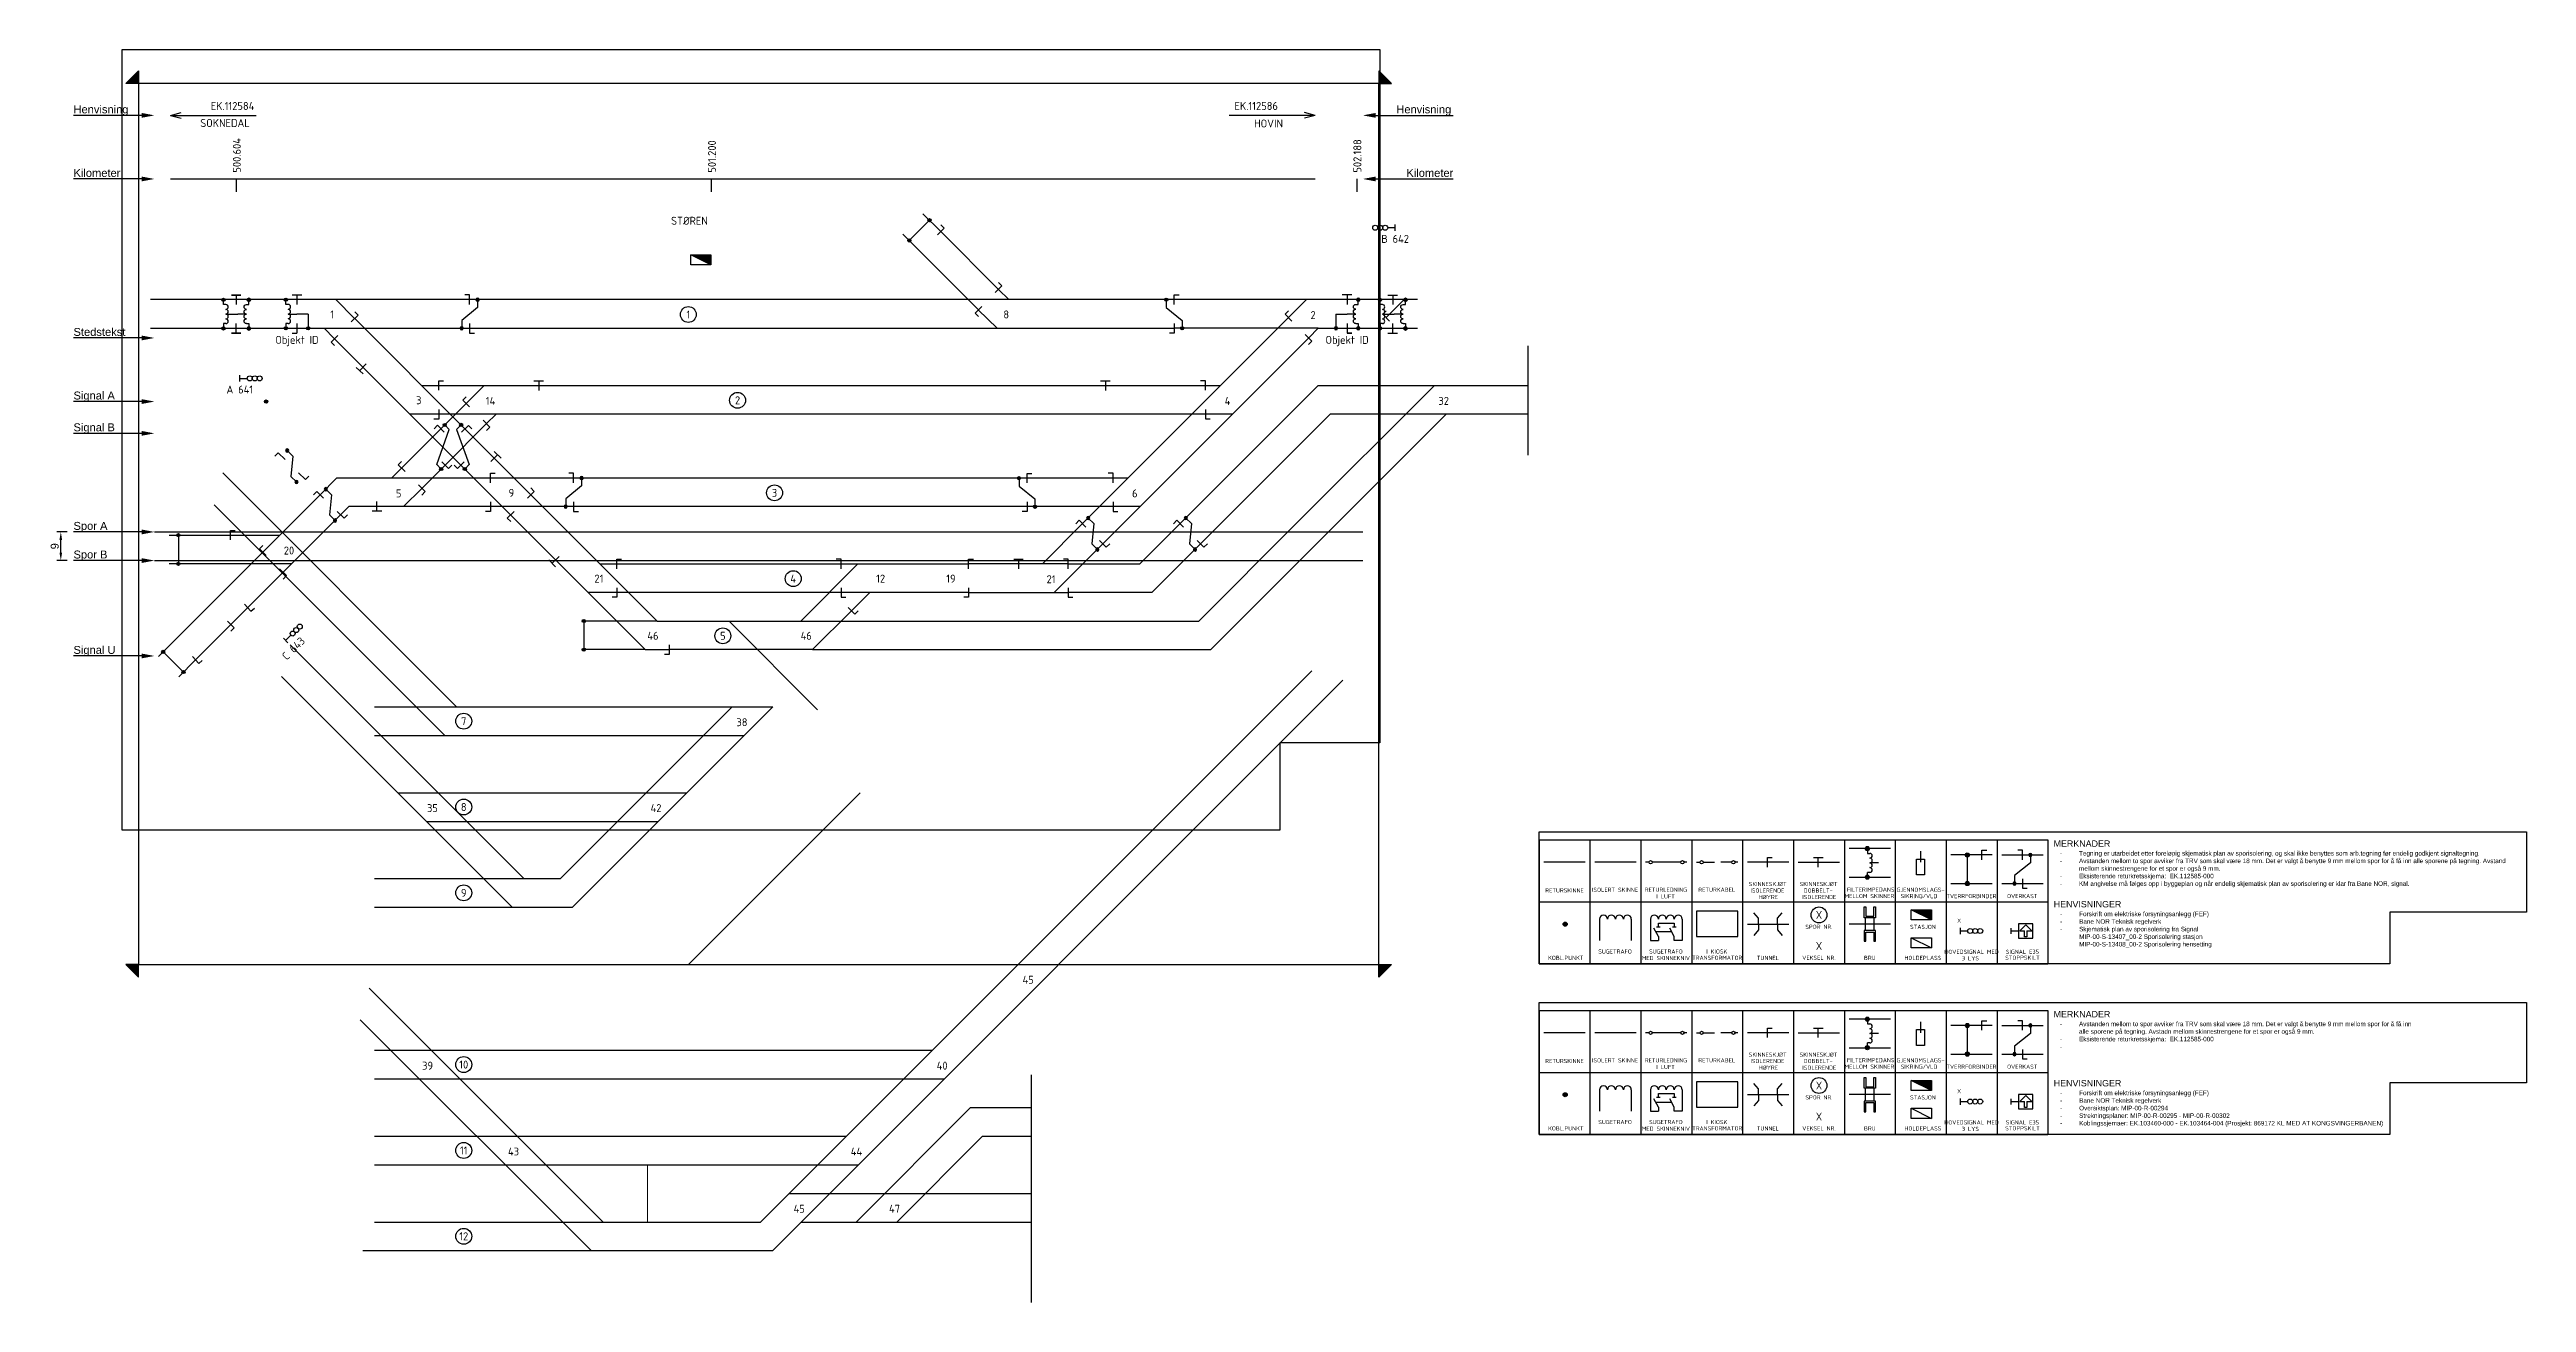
# Model space of a CAD drawing. Header units: metres. Extents: x -951 to 2504, y -1674 to 782.
# Drawn here: x 264 to 1042, y 179 to 573 of the extents above; entities that cross this region are included whole.
import ezdxf
from ezdxf.enums import TextEntityAlignment as Align

# ---------------------------------------------------------------- set-up
doc = ezdxf.new("R2010")
doc.units = ezdxf.units.M
doc.header["$PDMODE"] = 32
doc.layers.get('0').update_dxf_attribs({"color": 211})
for name, color, linetype, lineweight in [('838--M', 7, 'Continuous', 25), ('JBTEH_ATT_OBJEKTID', 2, 'Continuous', 25), ('NO_Tekst', 7, 'Continuous', 18)]:
    doc.layers.add(name, color=color, linetype=linetype, lineweight=lineweight)
for name, color, linetype in [('JBTEH_Komponenter', 4, 'Continuous'), ('JBTEH_Skinne_isolert_signal', 240, 'Continuous'), ('JBTEH_Skinne_jordet_retur', 4, 'Continuous'), ('JBTKL-KOMPONENTER', 4, 'Continuous'), ('JBTKL-LINJER 018', 4, 'Continuous'), ('JBTKL-TEKST25', 2, 'Continuous'), ('RAMME', 5, 'Continuous'), ('Tegne mal-A3', 1, 'Continuous')]:
    doc.layers.add(name, color=color, linetype=linetype)
for name, color, linetype, plot in [('NO_P-MV', 6, 'Continuous', False), ('Tegne-SNAP', 24, 'Continuous', False), ('Tegne-Spor', 185, 'Continuous', False)]:
    doc.layers.add(name, color=color, linetype=linetype, plot=plot)
doc.styles.add('ISO13', font='isocp.shx', dxfattribs={"width": 0.9, "height": 1.3})
doc.styles.add('ISO25', font='iso3098.shx', dxfattribs={"height": 2.5})
doc.styles.add('NO_Dimension', font='arial.ttf')
doc.styles.add('NO_Normal', font='arial.ttf')
doc.styles.add('Template', font='arial.ttf')
doc.dimstyles.new('NO_Normal_mm', dxfattribs={"dimscale": 0, "dimtxt": 3.5, "dimasz": 2.1213, "dimexe": 1.5, "dimexo": 1.5, "dimgap": 1.5, "dimtad": 1, "dimdec": 0, "dimlunit": 6, "dimtxsty": 'NO_Dimension', "dimblk": 'OBLIQUE', "dimcen": 2.5, "dimadec": 0, "dimazin": 2, "dimtfac": 1, "dimtdec": 0, "dimtmove": 1, "dimatfit": 2, "dimldrblk": 'OPEN30', "dimfxl": 1, "dimlwd": 18, "dimlwe": 18, "dimarcsym": 0})
doc.dimstyles.new('Template', dxfattribs={"dimtxt": 2.5, "dimasz": 2.5, "dimexe": 1.25, "dimexo": 2, "dimtad": 1, "dimdec": 4, "dimdsep": 46, "dimlunit": 6, "dimtxsty": 'Template', "dimcen": 2.5, "dimclrt": 7, "dimadec": 0, "dimazin": 0, "dimtfac": 1, "dimtdec": 4, "dimtmove": 0, "dimatfit": 3, "dimfxl": 1, "dimtolj": 1, "dimtzin": 0, "dimarcsym": 1})

# ---------------------------------------------------------------- blocks, each defined once
blk = doc.blocks.new('*D164')
at = {"layer": 'Defpoints', "color": 0, "transparency": 16777216}
for p in [(-24.45, 136), (-20.45, 136), (-20.45, 127)]:
    blk.add_point(p, dxfattribs=at)
at = {"layer": 'Tegne-SNAP', "color": 0, "lineweight": -2, "transparency": 16777216}
for p, q in [((-22.45, 136), (-25.7, 136)), ((-24.45, 129.5), (-24.45, 133.5)), ((-22.45, 127), (-25.7, 127))]:
    blk.add_line(p, q, dxfattribs=at)
at = {"layer": 'Tegne-SNAP', "color": 0, "transparency": 16777216}
for points in [[(-24.87, 133.5), (-24.04, 133.5), (-24.45, 136)], [(-24.87, 129.5), (-24.04, 129.5), (-24.45, 127)]]:
    blk.add_solid(points, dxfattribs=at)
at = {"layer": 'Tegne-SNAP', "color": 7, "transparency": 16777216, "insert": (-26.36, 131.5), "char_height": 2.5, "attachment_point": 5, "rotation": 90, "style": 'Template'}
blk.add_mtext('\\A1;9', dxfattribs=at)
blk = doc.blocks.new('EH_Koblingspunkt')
h = blk.add_hatch(color=256)
h.dxf.hatch_style = 1
edge = h.paths.add_edge_path()
edge.add_arc((0, 0), 0.5, 0, 360)
blk.add_circle((0, 0), 0.5)
blk = doc.blocks.new('EH_Skinneskjot_enkel')
for p, q in [((0, -1.5), (0, 1.5)), ((0, 1.5), (1.5, 1.5))]:
    blk.add_line(p, q)
blk = doc.blocks.new('EH_Overkast')
for p, q in [((-2.5, 9), (-2.5, 6.5)), ((0, 7.5), (0, 10.5)), ((0, 10.5), (1.5, 10.5)), ((-2.5, 6.5), (2.5, 2.5)), ((0, 1.5), (0, -1.5)), ((2.5, 2.5), (2.5, 0)), ((0, -1.5), (-1.5, -1.5))]:
    blk.add_line(p, q)
for p in [(-2.5, 9), (2.5, 0)]:
    blk.add_blockref('EH_Koblingspunkt', p)
blk = doc.blocks.new('EH_Returskj_Symbolforklaring_L')
h = blk.add_hatch(color=256)
h.dxf.hatch_style = 1
edge = h.paths.add_edge_path()
edge.add_arc((103.25, 36.25), 0.65, 0, 360)
h = blk.add_hatch(color=256)
h.dxf.hatch_style = 1
edge = h.paths.add_edge_path()
edge.add_arc((134.66, 34.25), 0.65, 0, 360)
h = blk.add_hatch(color=256)
h.dxf.hatch_style = 1
edge = h.paths.add_edge_path()
edge.add_arc((103.25, 27.25), 0.65, 0, 360)
h = blk.add_hatch(color=256)
h.dxf.hatch_style = 1
edge = h.paths.add_edge_path()
edge.add_arc((134.66, 25.25), 0.65, 0, 360)
blk.add_hatch(color=256).paths.add_polyline_path([(123.42, 16.97), (117.05, 16.97), (123.42, 13.79)])
h = blk.add_hatch(color=256)
h.dxf.hatch_style = 1
edge = h.paths.add_edge_path()
edge.add_arc((8.19, 12.47), 0.65, 0, 360)
for p, q in [((0, 39), (160, 39)), ((0, 39), (0, 0)), ((16, 39), (16, 0)), ((32, 39), (32, 0)), ((48, 39), (48, 0)), ((64, 39), (64, 0)), ((80, 39), (80, 0)), ((96, 39), (96, 0)), ((112, 39), (112, 0)), ((128, 39), (128, 0)), ((144, 39), (144, 0)), ((160, 39), (160, 0)), ((49.5, 31.93), (50.62, 31.93)), ((51.62, 31.93), (55.12, 31.93)), ((60.62, 31.93), (57.12, 31.93)), ((62.5, 31.93), (61.62, 31.93)), ((103.25, 36.25), (103.25, 34.75)), ((103.25, 34.75), (104, 34.75)), ((106.75, 31.75), (104, 31.75)), ((118.67, 27.94), (118.67, 32.94)), ((118.67, 32.94), (121.17, 32.94)), ((119.92, 35.42), (119.92, 31.94)), ((121.17, 32.94), (121.17, 27.94)), ((134.66, 34.25), (134.66, 25.25)), ((152, 34.25), (158.5, 34.25)), ((103.25, 27.25), (103.25, 28.75)), ((104, 28.75), (103.25, 28.75)), ((121.17, 27.94), (118.67, 27.94)), ((145.5, 25.25), (152, 25.25)), ((0, 19.5), (160, 19.5)), ((123.42, 13.79), (117.05, 16.97)), ((19, 14.07), (19, 7.32)), ((29, 14.07), (29, 7.32)), ((35, 14.07), (35, 7.32)), ((37.5, 8.57), (36.09, 11.22)), ((41.7, 10.06), (36.7, 10.06)), ((38.1, 11.57), (36.9, 11.57)), ((37.5, 11.57), (37.5, 12.82)), ((37.5, 12.82), (42.5, 12.82)), ((37.5, 8.57), (37.5, 7.32)), ((42.5, 8.57), (41.09, 11.22)), ((43.1, 11.57), (41.9, 11.57)), ((42.5, 12.82), (42.5, 11.57)), ((42.5, 7.32), (42.5, 8.57)), ((45, 14.07), (45, 7.32)), ((65.5, 12.5), (78.5, 12.5)), ((110.5, 12.5), (97.5, 12.5)), ((117.05, 8.22), (123.42, 5.04)), ((132.46, 11.34), (132.46, 9.34)), ((132.46, 10.34), (134.81, 10.34)), ((148.46, 9.44), (148.46, 11.24)), ((148.46, 10.34), (150.81, 10.34)), ((151.18, 10.34), (153.06, 12.22)), ((151.18, 10.34), (152.68, 10.34)), ((153.06, 12.22), (154.93, 10.34)), ((153.43, 10.34), (154.93, 10.34)), ((0, 0), (160, 0)), ((35, 7.32), (37.5, 7.32)), ((45, 7.32), (42.5, 7.32))]:
    blk.add_line(p, q)
at = {"linetype": 'Continuous'}
for p, q in [((14.5, 31.93), (1.5, 31.93)), ((34.57, 31.93), (33.5, 31.93)), ((44.57, 31.93), (35.57, 31.93)), ((46.5, 31.93), (45.57, 31.93)), ((86.31, 33.43), (89.31, 33.43)), ((87.81, 30.43), (87.81, 33.43))]:
    blk.add_line(p, q, dxfattribs=at)
at = {"color": 5}
for p, q in [((69.01, 14.32), (67.55, 16.04)), ((75.01, 14.32), (76.48, 16.04)), ((69.01, 10.68), (67.55, 8.96)), ((69.01, 12.5), (69.01, 14.32)), ((69.01, 12.5), (69.01, 10.68)), ((75.01, 12.5), (75.01, 14.32)), ((75.01, 12.5), (75.01, 10.68)), ((75.01, 10.68), (76.48, 8.96))]:
    blk.add_line(p, q, dxfattribs=at)
at = {"linetype": 'ByBlock'}
for p, q in [((102.65, 10.5), (102.65, 14.5)), ((105.35, 10.5), (105.35, 14.5))]:
    blk.add_line(p, q, dxfattribs=at)
for points in [[(71.81, 31.93), (65.5, 31.93)], [(139.25, 34.25), (129.5, 34.25)], [(129.5, 25.25), (142.5, 25.25)], [(153.43, 10.34), (153.43, 8.47), (152.68, 8.47), (152.68, 10.34)]]:
    blk.add_lwpolyline(points)
for points in [[(49.5, 8.57), (62.5, 8.57), (62.5, 16.57), (49.5, 16.57)], [(117.05, 16.97), (123.42, 16.97), (123.42, 13.79), (117.05, 13.79)], [(123.42, 5.04), (117.05, 5.04), (117.05, 8.22), (123.42, 8.22)], [(150.81, 8.09), (155.31, 8.09), (155.31, 12.59), (150.81, 12.59)]]:
    blk.add_lwpolyline(points, close=True)
for points in [[(102.25, 14.5), (102.25, 17.9), (102.75, 17.9), (102.75, 15), (105.25, 15), (105.25, 17.9), (105.75, 17.9), (105.75, 14.5), (102.25, 14.5)], [(102.25, 10.5), (102.25, 7.1), (102.75, 7.1), (102.75, 10), (105.25, 10), (105.25, 7.1), (105.75, 7.1), (105.75, 10.5), (102.25, 10.5)]]:
    blk.add_lwpolyline(points, dxfattribs=at)
at = {"linetype": 'Continuous'}
for centre in [(35.07, 31.95), (45.07, 31.95), (51.12, 31.95), (61.12, 31.95)]:
    blk.add_circle(centre, 0.5, dxfattribs=at)
for centre, radius in [((103.25, 36.25), 0.65), ((134.66, 34.25), 0.65), ((103.25, 27.25), 0.65), ((134.66, 25.25), 0.65), ((8.19, 12.47), 0.65), ((135.59, 10.34), 0.781), ((137.15, 10.34), 0.781), ((138.71, 10.34), 0.781)]:
    blk.add_circle(centre, radius)
at = {"ltscale": 5}
blk.add_circle((88.02, 15.38), 2.5, dxfattribs=at)
for centre, radius, start, end in [((104, 34), 0.75, 270, 90), ((104, 32.5), 0.75, 270, 90), ((104, 31), 0.75, 270, 90), ((104, 29.5), 0.75, 270, 90), ((20.25, 14.07), 1.25, 0, 180), ((22.75, 14.07), 1.25, 0, 180), ((25.25, 14.07), 1.25, 0, 180), ((27.75, 14.07), 1.25, 0, 180), ((36.25, 14.07), 1.25, 0, 180), ((38.75, 14.07), 1.25, 0, 180), ((41.25, 14.07), 1.25, 0, 180), ((43.75, 14.07), 1.25, 0, 180)]:
    blk.add_arc(centre, radius, start, end)
blk.add_solid([(120.92, 31.94), (118.92, 31.94), (119.92, 29.94), (120.92, 31.94)])
at = {"layer": 'JBTEH_Skinne_isolert_signal'}
for p, q in [((30.5, 31.93), (17.5, 31.93)), ((81.5, 31.93), (94.5, 31.93)), ((142.5, 34.25), (139.25, 34.25)), ((145.5, 34.25), (152, 34.25)), ((152, 25.25), (158.5, 25.25))]:
    blk.add_line(p, q, dxfattribs=at)
for points in [[(78.5, 31.93), (71.81, 31.93)], [(110.5, 36.25), (97.5, 36.25)], [(97.5, 27.25), (110.5, 27.25)]]:
    blk.add_lwpolyline(points, dxfattribs=at)
for p in [(71.81, 31.93), (139.25, 34.25)]:
    blk.add_blockref('EH_Skinneskjot_enkel', p)
at = {"xscale": -1}
blk.add_blockref('EH_Overkast', (152, 25.25), dxfattribs=at)
at = {"style": 'ISO13'}
for s, p in [('RETURSKINNE', (7.99, 23.09)), ('ISOLERT SKINNE', (23.88, 23.29)), ('RETURLEDNING', (39.88, 23.31)), ('RETURKABEL', (55.88, 23.31)), ('SKINNESKJØT', (71.88, 25.09)), ('ISOLERENDE', (71.78, 23.06)), ('SKINNESKJØT', (87.88, 25.09)), ('DOBBELT-', (87.78, 23.06)), ('FILTERIMPEDANS', (104.29, 23.35)), ('GJENNOMSLAGS-', (119.95, 23.3)), ('I LUFT', (39.77, 21.22)), ('HØYRE', (72.11, 21)), ('ISOLERENDE', (88.11, 21)), ('MELLOM SKINNER', (103.88, 21.31)), ('SIKRING/VLD ', (119.95, 21.3)), ('TVERRFORBINDER', (135.95, 21.3)), ('OVERKAST', (151.95, 21.3)), ('SPOR NR.', (88.01, 11.65)), ('STASJON', (120.7, 11.63)), ('KOBL.PUNKT', (8.4, 1.89)), ('SUGETRAFO', (23.88, 3.88)), ('MED SKINNEKNIV', (39.88, 1.81)), ('SUGETRAFO', (39.88, 3.88)), ('TRANSFORMATOR', (56.01, 1.9)), ('I KIOSK', (55.88, 3.88)), ('TUNNEL', (71.95, 1.87)), ('VEKSEL NR.', (88.01, 1.9)), ('BRU', (104, 1.89)), ('HOLDEPLASS', (120.7, 1.88)), ('HOVEDSIGNAL MED', (135.98, 3.78)), ('3 LYS', (135.64, 1.75)), ('STOPPSKILT', (152, 1.93)), ('SIGNAL E35', (151.98, 3.78))]:
    blk.add_text(s, height=1.3, dxfattribs=at).set_placement(p, align=Align.MIDDLE)
at = {"style": 'ISO25', "width": 0.9}
for p in [(88.02, 15.38), (88.02, 5.63)]:
    blk.add_text('X', height=2.5, dxfattribs=at).set_placement(p, align=Align.MIDDLE_CENTER)
at = {"style": 'ISO13', "width": 0.9}
blk.add_text('X', height=1.3, dxfattribs=at).set_placement((131.51, 12.94))
blk = doc.blocks.new('EH_Skinneskjot_dobbel')
for p, q in [((-1.5, 1.5), (1.5, 1.5)), ((0, 1.5), (0, -1.5))]:
    blk.add_line(p, q)
blk = doc.blocks.new('*U160')
for p, q in [((0, -1), (0, 1)), ((0, 0), (2.34, 0))]:
    blk.add_line(p, q)
for centre in [(3.12, 0), (4.69, 0), (6.25, 0)]:
    blk.add_circle(centre, 0.781)
at = {"layer": 'JBTKL-TEKST25', "style": 'ISO25'}
blk.add_attdef('X', text='', height=2.5, dxfattribs=at).set_placement((0, -4.75), align=Align.CENTER)
blk = doc.blocks.new('35 Spornummer')
blk.add_circle((0, 2.5), 2.5)
at = {"layer": 'JBTKL-TEKST25', "style": 'ISO25'}
blk.add_attdef('X', text='', height=2.5, dxfattribs=at).set_placement((0, 2.5), align=Align.MIDDLE)
blk = doc.blocks.new('Tverrforbinder')
at = {"layer": 'JBTEH_Skinne_jordet_retur'}
blk.add_line((0, 9), (0, 0), dxfattribs=at)
at = {"layer": 'JBTEH_Komponenter'}
for p in [(0, 9), (0, 0)]:
    blk.add_blockref('EH_Koblingspunkt', p, dxfattribs=at)
blk = doc.blocks.new('*U159')
for p, q in [((0, 0), (-2.34, 0)), ((0, -1), (0, 1))]:
    blk.add_line(p, q)
for centre in [(-6.25, 0), (-4.69, 0), (-3.12, 0)]:
    blk.add_circle(centre, 0.781)
at = {"layer": 'JBTKL-TEKST25', "style": 'ISO25'}
blk.add_attdef('X', text='', height=2.5, dxfattribs=at).set_placement((0, -4.75), align=Align.CENTER)
blk = doc.blocks.new('19 Stasjon')
at = {"linetype": 'ByBlock'}
blk.add_hatch(color=0, dxfattribs=at).paths.add_polyline_path([(6.37, 3.18), (0, 3.18), (6.37, 0)])
at = {"color": 0, "linetype": 'ByBlock'}
blk.add_line((6.37, 0), (0, 3.18), dxfattribs=at)
blk.add_lwpolyline([(0, 3.18), (6.37, 3.18), (6.37, 0), (0, 0)], close=True, dxfattribs=at)
blk = doc.blocks.new('EH_IMP_01')
for p, q in [((0, 7.5), (0, 9)), ((0.75, 7.5), (0, 7.5)), ((0.75, 1.5), (0, 1.5)), ((0, 1.5), (0, 0)), ((0.75, 4.5), (3.5, 4.5))]:
    blk.add_line(p, q)
at = {"linetype": 'ByBlock'}
blk.add_lwpolyline([(0, 0.75), (0, 0)], dxfattribs=at)
for centre in [(0.75, 6.75), (0.75, 5.25), (0.75, 3.75), (0.75, 2.25)]:
    blk.add_arc(centre, 0.75, 270, 90)
for p in [(0, 9), (0, 0)]:
    blk.add_blockref('EH_Koblingspunkt', p)
at = {"layer": 'JBTEH_ATT_OBJEKTID', "style": 'ISO25', "flags": 4}
blk.add_attdef('OBJEKTID', text='', height=2.5, dxfattribs=at).set_placement((0, -3.25), align=Align.MIDDLE)
blk = doc.blocks.new('EH_IMPx2_01')
for p, q in [((-1.5, 10.5), (1.5, 10.5)), ((0, 10.5), (0, 7.5)), ((-0.5, 4.5), (0.5, 4.5)), ((0, -1.5), (0, 1.5)), ((-1.5, -1.5), (1.5, -1.5))]:
    blk.add_line(p, q)
for name, p in [('EH_IMP_01', (-4, 0)), ('EH_Koblingspunkt', (-4, 9)), ('EH_Koblingspunkt', (4, 9)), ('EH_Koblingspunkt', (-4, 0)), ('EH_Koblingspunkt', (4, 0))]:
    blk.add_blockref(name, p)
at = {"xscale": -1}
blk.add_blockref('EH_IMP_01', (4, 0), dxfattribs=at)
at = {"layer": 'JBTEH_ATT_OBJEKTID', "style": 'ISO25'}
blk.add_attdef('OBJEKTID-1', text='', height=2.5, dxfattribs=at).set_placement((-4, -5.25), align=Align.RIGHT)
blk.add_attdef('OBJEKTID-2', (4, -5.25), '', height=2.5, dxfattribs=at)
blk = doc.blocks.new('*U124')
for p, q in [((-1.5, 10.5), (0, 10.5)), ((0, 10.5), (1.5, 10.5)), ((0, 10.5), (0, 7.5)), ((3.5, 4.5), (0, 4.5)), ((0, 1.5), (0, -1.5)), ((3.5, 4.5), (3.5, 0)), ((-1.5, -1.5), (0, -1.5))]:
    blk.add_line(p, q)
for name, p in [('EH_IMP_01', (-3.5, 0)), ('EH_Koblingspunkt', (-3.5, 9)), ('EH_Koblingspunkt', (-3.5, 0)), ('EH_Koblingspunkt', (3.5, 0))]:
    blk.add_blockref(name, p)
at = {"layer": 'JBTEH_ATT_OBJEKTID', "style": 'ISO25', "flags": 4}
blk.add_attdef('OBJEKTID', text='', height=2.5, dxfattribs=at).set_placement((0, -4), align=Align.MIDDLE)
blk = doc.blocks.new('*U125')
for p, q in [((0, 10.5), (-1.5, 10.5)), ((1.5, 10.5), (0, 10.5)), ((0, 10.5), (0, 7.5)), ((-3.5, 4.5), (-3.5, 0)), ((-3.5, 4.5), (0, 4.5)), ((0, 1.5), (0, -1.5)), ((1.5, -1.5), (0, -1.5))]:
    blk.add_line(p, q)
at = {"xscale": -1, "rotation": 8.633094239485217e-12}
for name, p in [('EH_IMP_01', (3.5, 0)), ('EH_Koblingspunkt', (3.5, 9)), ('EH_Koblingspunkt', (-3.5, 0)), ('EH_Koblingspunkt', (3.5, 0))]:
    blk.add_blockref(name, p, dxfattribs=at)
at = {"layer": 'JBTEH_ATT_OBJEKTID', "style": 'ISO25', "flags": 4}
blk.add_attdef('OBJEKTID', text='', height=2.5, dxfattribs=at).set_placement((0, -4), align=Align.MIDDLE)
blk = doc.blocks.new('_Oblique')
at = {"color": 0, "linetype": 'ByBlock', "lineweight": -2}
blk.add_line((-0.5, -0.5), (0.5, 0.5), dxfattribs=at)
blk = doc.blocks.new('*D167')
at = {"layer": '838--M', "color": 0, "lineweight": 18, "transparency": 16777216}
for p, q in [((441.84, 221.82), (451.59, 221.82)), ((451.59, 221.82), (451.59, 203.82)), ((441.84, 203.82), (451.59, 203.82))]:
    blk.add_line(p, q, dxfattribs=at)
at = {"layer": 'Defpoints', "color": 0, "transparency": 16777216}
for p in [(441.84, 221.82), (441.84, 203.82), (451.59, 203.82)]:
    blk.add_point(p, dxfattribs=at)
at = {"layer": '838--M', "color": 0, "lineweight": 18, "transparency": 16777216, "xscale": 0.0021213, "yscale": 0.0021213, "zscale": 0.0021213}
for p, rotation in [((451.59, 221.82), 90), ((451.59, 203.82), 270)]:
    blk.add_blockref('_Oblique', p, dxfattribs=dict(at, rotation=rotation))
at = {"layer": '838--M', "color": 0, "transparency": 16777216, "insert": (451.59, 212.82), "char_height": 0.0035, "attachment_point": 5, "rotation": 90, "style": 'NO_Dimension'}
blk.add_mtext('18', dxfattribs=at)
blk = doc.blocks.new('_Open30')
at = {"color": 0, "linetype": 'ByBlock', "lineweight": -2}
for p, q in [((-1, 0.27), (0, 0)), ((0, 0), (-1, -0.27)), ((0, 0), (-1, 0))]:
    blk.add_line(p, q, dxfattribs=at)
blk = doc.blocks.new('*U157')
at = {"layer": 'Tegne-SNAP'}
h = blk.add_hatch(color=256, dxfattribs=at)
h.dxf.hatch_style = 1
h.paths.add_polyline_path([(0, 281), (0, 277), (-4, 277)])
h = blk.add_hatch(color=256, dxfattribs=at)
h.dxf.hatch_style = 1
h.paths.add_polyline_path([(390, 281), (390, 277), (394, 277)])
h = blk.add_hatch(color=256, dxfattribs=at)
h.dxf.hatch_style = 1
h.paths.add_polyline_path([(0, -4), (0, 0), (-4, 0)])
h = blk.add_hatch(color=256, dxfattribs=at)
h.dxf.hatch_style = 1
h.paths.add_polyline_path([(390, -4), (390, 0), (394, 0)])
at = {"layer": 'RAMME'}
blk.add_lwpolyline([(0, 0), (390, 0), (390, 277), (0, 277)], close=True, dxfattribs=at)
at = {"layer": 'Tegne-SNAP'}
for p, q in [((1, 267), (-20.45437, 267)), ((389, 267), (413.45437, 267)), ((1, 247), (-20.45437, 247)), ((389, 247), (413.45437, 247)), ((1, 197), (-20.45437, 197)), ((1, 177), (-20.45437, 177)), ((1, 167), (-20.45437, 167)), ((1, 136), (-20.45437, 136)), ((1, 127), (-20.45437, 127)), ((1, 97), (-20.45437, 97))]:
    blk.add_line(p, q, dxfattribs=at)
for points in [[(0, 281), (0, 277), (-4, 277), (0, 281)], [(390, 281), (390, 277), (394, 277), (390, 281)], [(0, -4), (0, 0), (-4, 0), (0, -4)], [(390, -4), (390, 0), (394, 0), (390, -4)]]:
    blk.add_lwpolyline(points, dxfattribs=at)
for points in [[(1, 267, 1.5, 0, 0), (5, 267, 0, 0, 0)], [(389, 267, 1.5, 0, 0), (385, 267, 0, 0, 0)], [(1, 247, 1.5, 0, 0), (5, 247, 0, 0, 0)], [(389, 247, 1.5, 0, 0), (385, 247, 0, 0, 0)], [(1, 197, 1.5, 0, 0), (5, 197, 0, 0, 0)], [(1, 177, 1.5, 0, 0), (5, 177, 0, 0, 0)], [(1, 167, 1.5, 0, 0), (5, 167, 0, 0, 0)], [(1, 136, 1.5, 0, 0), (5, 136, 0, 0, 0)], [(1, 127, 1.5, 0, 0), (5, 127, 0, 0, 0)], [(1, 97, 1.5, 0, 0), (5, 97, 0, 0, 0)]]:
    blk.add_lwpolyline(points, format="xyseb", dxfattribs=at)
at = {"layer": 'Tegne-Spor'}
for p, q in [((5, 136), (385, 136)), ((5, 127), (385, 127))]:
    blk.add_line(p, q, dxfattribs=at)
at = {"layer": 'Tegne-SNAP', "style": 'Template'}
for s, p in [('Henvisning', (-20.45437, 267.65)), ('Kilometer', (-20.45437, 247.65)), ('Stedstekst', (-20.45437, 197.65)), ('Signal A', (-20.45437, 177.65)), ('Signal B', (-20.45437, 167.65)), ('Spor A', (-20.45437, 136.65)), ('Spor B', (-20.45437, 127.65)), ('Signal U', (-20.45437, 97.65))]:
    blk.add_text(s, height=2.5, dxfattribs=at).set_placement(p)
for s, p in [('Henvisning', (412.80437, 267.65)), ('Kilometer', (413.45437, 247.65))]:
    blk.add_text(s, height=2.5, dxfattribs=at).set_placement(p, align=Align.RIGHT)
at = {"layer": 'Tegne-SNAP'}
dim = blk.add_linear_dim(base=(-24.45437, 136), p1=(-20.45437, 127), p2=(-20.45437, 136), angle=90, dimstyle='Template', dxfattribs=at)
dim.commit()
dim.dimension.update_dxf_attribs({"geometry": '*D164', "text_midpoint": (-24.45437, 131.5), "dimtype": 128})

msp = doc.modelspace()

# ---------------------------------------------------------------- linework, layer by layer
at = {"flags": 128}
for points in [[(728.47, 479.32), (728.47, 445.02)], [(454.67, 392.77), (431.56, 392.77)], [(477.24, 392.77), (505.09, 364.93)], [(499.82, 392.77), (624.94, 392.77)], [(450.92, 383.82), (431.56, 383.82)], [(503.51, 383.82), (628.74, 383.82)], [(365.75, 365.82), (490.98, 365.82)], [(365.75, 356.82), (481.98, 356.82)], [(373.06, 338.82), (463.99, 338.82)], [(382.06, 329.82), (454.99, 329.82)], [(731.99, 326.51), (1042.49, 326.51), (1042.49, 301.26), (999.52, 301.26), (999.52, 285.01), (731.99, 285.01), (731.99, 326.51)], [(365.75, 311.82), (424.28, 311.82)], [(365.75, 302.82), (428, 302.82)], [(731.99, 272.87), (1042.49, 272.87), (1042.49, 247.61), (999.52, 247.61), (999.52, 231.37), (731.99, 231.37), (731.99, 272.87)], [(365.75, 257.82), (541.23, 257.82)], [(572.31, 250.08), (572.31, 178.52)], [(365.75, 248.82), (544.95, 248.82)], [(553.23, 239.82), (572.31, 239.82)], [(365.75, 230.82), (514.23, 230.82)], [(556.93, 230.82), (572.31, 230.82)], [(365.75, 221.82), (517.94, 221.82)], [(496.23, 212.82), (572.31, 212.82)], [(365.75, 203.82), (487.14, 203.82)], [(499.96, 203.82), (572.31, 203.82)], [(362.05, 194.82), (490.98, 194.82)]]:
    msp.add_lwpolyline(points, dxfattribs=at)
at = {"layer": 'JBTEH_Komponenter', "flags": 128}
for points in [[(386.72, 440.6), (385.31, 442.01), (389.25, 453.07), (387.84, 454.48)], [(393, 454.5), (391.59, 453.09), (395.55, 442.01), (395.55, 442.01), (394.14, 440.6)]]:
    msp.add_lwpolyline(points, dxfattribs=at)
at = {"layer": 'JBTEH_Skinne_isolert_signal', "lineweight": 25}
for points in [[(562, 497.12), (543.83, 515.28)], [(395.67, 493.88), (295.33, 493.88)], [(353.63, 493.88), (359.47, 487.97)], [(693.71, 493.88), (617.25, 493.88)], [(653.19, 488.22), (658.84, 493.88)], [(683.9, 488.22), (689.55, 493.88)], [(295.33, 484.86), (350.26, 484.86)], [(395.67, 484.86), (617.25, 484.86)], [(561.55, 484.86), (555.64, 490.7)], [(671.61, 484.86), (693.71, 484.86)], [(353.12, 481.62), (392.88, 441.86)], [(594.77, 417.1), (659.54, 481.87)], [(385.95, 466.89), (627.03, 466.89)], [(400.24, 466.89), (394.59, 461.23)], [(662.56, 466.89), (728.47, 466.89)], [(386.65, 453.3), (374.27, 440.85)], [(385.95, 457.87), (376.87, 457.87)], [(401, 454.88), (387.98, 441.86)], [(394.21, 453.3), (414.91, 432.53)], [(625.47, 417.1), (666.24, 457.87)], [(635.54, 457.87), (627.03, 457.87)], [(661.96, 417.1), (702.73, 457.87)], [(318.06, 439.38), (391.56, 365.82)], [(402.21, 437.8), (428.38, 437.8)], [(570.95, 437.8), (598, 437.8)], [(348.67, 432.53), (330.64, 414.49)], [(402.21, 428.78), (357.69, 428.78), (355.09, 426.18)], [(380.62, 434.5), (374.9, 428.78)], [(570.95, 428.78), (428.38, 428.78)], [(606.51, 428.78), (598, 428.78)], [(408.56, 426.18), (450.92, 383.82), (458.41, 383.82)], [(575.78, 410.81), (588.41, 423.45)], [(606.48, 410.81), (619.12, 423.45)], [(624.94, 392.77), (655.61, 423.45)], [(320.48, 419.83), (335.97, 419.83)], [(336.99, 408.14), (325.87, 396.96)], [(441.97, 410.81), (512.46, 410.81)], [(583.91, 410.81), (552.6, 410.81)], [(441.97, 401.79), (432.95, 401.79)], [(552.6, 401.79), (512.46, 401.79)], [(521.54, 401.79), (515.76, 396.01)], [(610.23, 401.79), (583.91, 401.79)], [(320.6, 391.69), (309.49, 380.58)], [(339.26, 385.38), (412.76, 311.82)], [(487.18, 203.77), (660.57, 377.16)], [(424.28, 311.82), (478.28, 365.82)], [(464.48, 284.83), (518.48, 338.83)], [(364.06, 277.4), (437.56, 203.83)], [(517.18, 203.77), (553.23, 239.82)]]:
    msp.add_lwpolyline(points, dxfattribs=at)
at = {"layer": 'JBTEH_Skinne_jordet_retur'}
for points in [[(555.58, 490.77), (531.89, 514.52)], [(543.83, 515.28), (538.24, 520.87)], [(617.25, 493.88), (395.67, 493.88)], [(565.23, 493.88), (562, 497.12)], [(341.37, 484.86), (395.67, 484.86)], [(349.88, 484.86), (353.12, 481.62)], [(359.53, 487.97), (394.21, 453.3)], [(588.41, 423.45), (653.19, 488.22)], [(662.53, 484.86), (617.25, 484.86)], [(659.54, 481.87), (662.53, 484.86), (671.61, 484.86)], [(380.62, 466.89), (385.95, 466.89)], [(394.59, 461.23), (386.65, 453.3)], [(619.12, 423.45), (662.56, 466.89)], [(627.03, 466.89), (631.85, 466.89)], [(655.61, 423.45), (699.05, 466.89)], [(627.03, 457.87), (385.95, 457.87)], [(403.99, 457.87), (401, 454.88)], [(728.47, 457.87), (666.24, 457.87)], [(348.67, 432.53), (353.94, 437.8), (402.21, 437.8)], [(374.27, 440.85), (371.22, 437.8)], [(387.98, 441.86), (380.62, 434.5)], [(392.88, 441.86), (408.56, 426.18)], [(428.38, 437.8), (570.95, 437.8)], [(598, 437.8), (602.77, 437.8)], [(315.29, 429.39), (387.88, 356.8)], [(428.38, 428.78), (402.21, 428.78)], [(414.91, 432.53), (454.67, 392.77), (499.82, 392.77), (517.79, 410.81)], [(598, 428.78), (570.95, 428.78)], [(355.09, 426.18), (336.99, 408.14)], [(330.64, 414.49), (297.87, 381.66)], [(301.23, 419.83), (320.48, 419.83)], [(304.09, 420.08), (304.09, 410.81)], [(579.52, 401.79), (594.77, 417.1)], [(610.23, 401.79), (625.47, 417.1)], [(628.74, 383.82), (661.96, 417.1)], [(339.66, 410.81), (301.23, 410.81)], [(436.7, 410.81), (441.97, 410.81)], [(512.46, 410.81), (552.6, 410.81)], [(583.91, 410.81), (606.48, 410.81)], [(512.46, 401.79), (441.97, 401.79)], [(552.6, 401.79), (583.91, 401.79)], [(325.87, 396.96), (320.6, 391.69)], [(515.76, 396.01), (503.51, 383.82), (458.41, 383.82)], [(309.49, 380.58), (304.22, 375.31)], [(336.49, 375.39), (409.08, 302.8)], [(490.98, 194.82), (670.32, 374.22)], [(428, 302.82), (490.98, 365.82)], [(361.29, 267.4), (433.87, 194.82)], [(529.97, 203.82), (556.93, 230.82)]]:
    msp.add_lwpolyline(points, dxfattribs=at)
at = {"layer": 'JBTKL-LINJER 018'}
for p, q in [((301.56, 551.83), (304.96, 552.74)), ((301.56, 551.83), (328.56, 551.83)), ((301.56, 551.83), (304.96, 550.92)), ((661.56, 551.83), (634.56, 551.83)), ((661.56, 551.83), (658.17, 552.74)), ((661.56, 551.83), (658.17, 550.92)), ((301.56, 531.83), (661.56, 531.83)), ((322.25, 531.83), (322.25, 527.83)), ((471.67, 531.83), (471.67, 527.83)), ((674.63, 531.83), (674.63, 527.83))]:
    msp.add_line(p, q, dxfattribs=at)
at = {"layer": 'NO_P-MV', "flags": 128}
msp.add_lwpolyline([(286.42, 572.53), (681.92, 572.53), (681.92, 354.53), (650.42, 354.53), (650.42, 327.03), (596.92, 327.03), (286.42, 327.03), (286.42, 572.53)], dxfattribs=at)

# ---------------------------------------------------------------- block references
at = {"layer": 'JBTEH_Komponenter', "xscale": -1}
for name, p, rotation in [('EH_Skinneskjot_enkel', (543.83, 515.28), 315), ('EH_Skinneskjot_enkel', (561.96, 497.15), 315), ('EH_Skinneskjot_enkel', (555.68, 490.67), 134.9999999999999), ('EH_Skinneskjot_enkel', (359.53, 487.97), 315), ('EH_Skinneskjot_enkel', (671.61, 484.86), 180), ('EH_Skinneskjot_enkel', (353.15, 481.59), 134.9999999999831), ('EH_Skinneskjot_enkel', (386.65, 453.3), 44.99543198443076), ('EH_Skinneskjot_enkel', (627.03, 457.87), 180), ('EH_Overkast', (342.97, 438.33), 45.42147327192489), ('EH_Skinneskjot_enkel', (387.95, 441.83), 224.9984085831932), ('EH_Overkast', (355.1, 426.19), 45.42147327192489), ('EH_Skinneskjot_enkel', (414.94, 432.53), 315), ('EH_Skinneskjot_enkel', (598, 428.78), 180), ('EH_Skinneskjot_enkel', (408.58, 426.2), 134.9999999999831), ('EH_Overkast', (594.83, 417.1), 45.2978998299298), ('EH_Overkast', (625.54, 417.1), 45.2978998299298), ('EH_Skinneskjot_enkel', (325.89, 396.98), 222.270660062709), ('EH_Skinneskjot_enkel', (512.46, 401.79), 180), ('EH_Skinneskjot_enkel', (515.75, 396), 225.0000000000162), ('EH_Skinneskjot_enkel', (583.91, 401.79), 180), ('EH_Skinneskjot_enkel', (309.49, 380.55), 222.3574547059177)]:
    msp.add_blockref(name, p, dxfattribs=dict(at, rotation=rotation))
at = {"layer": 'JBTEH_Komponenter'}
for name, p in [('EH_IMPx2_01', (322.25, 484.83)), ('EH_Skinneskjot_dobbel', (322.25, 493.85)), ('EH_Overkast', (617.25, 484.86)), ('EH_IMPx2_01', (685.96, 484.83)), ('EH_Skinneskjot_enkel', (385.95, 466.89)), ('EH_Skinneskjot_dobbel', (417.39, 466.85)), ('EH_Skinneskjot_dobbel', (595.59, 466.82)), ('EH_Koblingspunkt', (331.67, 461.83)), ('EH_Koblingspunkt', (387.84, 454.48)), ('EH_Koblingspunkt', (393, 454.5)), ('EH_Koblingspunkt', (386.72, 440.6)), ('EH_Koblingspunkt', (394.14, 440.6)), ('EH_Skinneskjot_enkel', (402.21, 437.8)), ('EH_Overkast', (570.95, 428.75)), ('EH_Skinneskjot_enkel', (320.48, 419.83)), ('EH_Skinneskjot_enkel', (441.97, 410.78)), ('EH_Skinneskjot_enkel', (552.6, 410.75)), ('EH_Skinneskjot_dobbel', (568.28, 410.75)), ('EH_Returskj_Symbolforklaring_L', (731.99, 285.01)), ('EH_Returskj_Symbolforklaring_L', (731.99, 231.37))]:
    msp.add_blockref(name, p, dxfattribs=at)
ref = msp.add_blockref('*U124', (341.37, 484.86), dxfattribs=at)
ref.add_attrib('OBJEKTID', 'Objekt ID', dxfattribs={"layer": 'JBTEH_ATT_OBJEKTID', "height": 2.5, "style": 'ISO25'}).set_placement((341.37, 480.86), align=Align.MIDDLE)
at = {"layer": 'JBTEH_Komponenter', "xscale": -1}
for name, p in [('EH_Overkast', (395.67, 484.86)), ('EH_Skinneskjot_enkel', (627.03, 466.89)), ('EH_Overkast', (428.38, 428.78)), ('EH_Skinneskjot_enkel', (598, 437.8)), ('EH_Skinneskjot_enkel', (512.46, 410.78)), ('EH_Skinneskjot_enkel', (583.91, 410.78))]:
    msp.add_blockref(name, p, dxfattribs=at)
at = {"layer": 'JBTEH_Komponenter'}
ref = msp.add_blockref('*U125', (671.61, 484.86), dxfattribs=at)
ref.add_attrib('OBJEKTID', 'Objekt ID', dxfattribs={"layer": 'JBTEH_ATT_OBJEKTID', "height": 2.5, "style": 'ISO25'}).set_placement((671.61, 480.86), align=Align.MIDDLE)
for name, p, rotation in [('EH_Skinneskjot_dobbel', (322.25, 484.83), 180), ('EH_Skinneskjot_enkel', (653.19, 488.22), 45.00000000002317), ('EH_Skinneskjot_enkel', (659.51, 481.91), 225.0000000000176), ('EH_Skinneskjot_enkel', (683.9, 488.22), 45.00000000002317), ('EH_Skinneskjot_dobbel', (362.11, 472.63), 136.7357045889304), ('EH_Skinneskjot_enkel', (394.59, 461.23), 45.00000000002317), ('EH_Skinneskjot_enkel', (385.95, 457.84), 180), ('EH_Skinneskjot_enkel', (394.22, 453.28), 314.144941912141), ('EH_Skinneskjot_enkel', (400.94, 454.88), 225.0000000000176), ('EH_Skinneskjot_enkel', (392.88, 441.86), 135.0000000000338), ('EH_Skinneskjot_dobbel', (403.42, 443.99), 315), ('EH_Skinneskjot_enkel', (374.3, 440.88), 46.71026204031185), ('EH_Skinneskjot_dobbel', (366.52, 428.88), 180), ('EH_Skinneskjot_enkel', (380.62, 434.56), 225.0000000000176), ('EH_Skinneskjot_enkel', (402.21, 428.78), 180), ('EH_Skinneskjot_enkel', (330.64, 414.49), 45.00000000002317), ('EH_Skinneskjot_dobbel', (422.72, 412.02), 135), ('EH_Skinneskjot_enkel', (336.99, 408.14), 225.0000000000176), ('EH_Skinneskjot_enkel', (441.97, 401.79), 180), ('EH_Skinneskjot_enkel', (552.6, 401.79), 180), ('EH_Skinneskjot_enkel', (320.57, 391.76), 225.0000000000176), ('EH_Skinneskjot_enkel', (458.41, 383.82), 180)]:
    msp.add_blockref(name, p, dxfattribs=dict(at, rotation=rotation))
at = {"layer": 'JBTKL-KOMPONENTER'}
for p, rotation in [((533.93, 512.48), 315.0173374140465), ((305.68, 376.77), 45.05546540330611)]:
    msp.add_blockref('Tverrforbinder', p, dxfattribs=dict(at, rotation=rotation))
for name, p, values in [('*U159', (686.72, 516.49), {'X': 'B 642'}), ('35 Spornummer', (464.45, 486.71), {'X': '1'}), ('*U160', (323.4, 469.11), {'X': 'A 641'}), ('35 Spornummer', (479.93, 459.72), {'X': '2'}), ('35 Spornummer', (491.56, 430.63), {'X': '3'}), ('35 Spornummer', (497.44, 403.64), {'X': '4'}), ('35 Spornummer', (475.31, 385.67), {'X': '5'}), ('35 Spornummer', (393.82, 358.83), {'X': '7'}), ('35 Spornummer', (393.82, 331.83), {'X': '8'}), ('35 Spornummer', (393.82, 304.83), {'X': '9'}), ('35 Spornummer', (393.82, 250.83), {'X': '10'}), ('35 Spornummer', (393.82, 223.83), {'X': '11'}), ('35 Spornummer', (393.82, 196.83), {'X': '12'})]:
    msp.add_blockref(name, p, dxfattribs=at).add_auto_attribs(values)
for name, p in [('19 Stasjon', (465.2, 504.78)), ('Tverrforbinder', (304.09, 410.81)), ('Tverrforbinder', (431.56, 383.82))]:
    msp.add_blockref(name, p, dxfattribs=at)
at = {"layer": 'JBTKL-KOMPONENTER', "rotation": 44.59075185995076}
msp.add_blockref('*U160', (337.81, 386.68), dxfattribs=at).add_auto_attribs({'X': 'C 643'})
at = {"layer": 'Tegne mal-A3'}
msp.add_blockref('*U157', (291.56, 284.83), dxfattribs=at)

# ---------------------------------------------------------------- texts
at = {"layer": 'JBTKL-TEKST25', "style": 'ISO25'}
for s, p in [('EK.112584', (327.98, 553.53)), ('SOKNEDAL', (326.54, 548.18))]:
    msp.add_text(s, height=2.5, dxfattribs=at).set_placement(p, align=Align.RIGHT)
for s, p in [('EK.112586', (636.2, 553.53)), ('HOVIN', (642.37, 548.03)), ('STØREN', (459.02, 517.44)), ('1', (351.85, 487.97)), ('8', (563.52, 487.97)), ('2', (660.11, 487.78)), ('3', (378.84, 460.98)), ('14', (400.75, 460.79)), ('4', (633.12, 460.79)), ('32', (700.32, 460.79)), ('5', (372.49, 431.7)), ('9', (407.93, 431.89)), ('6', (603.99, 431.7)), ('20', (337.24, 413.73)), ('21', (434.92, 404.9)), ('12', (523.51, 404.9)), ('19', (545.55, 404.9)), ('21', (577.11, 404.71)), ('46', (451.56, 386.93)), ('46', (499.76, 386.93)), ('38', (479.57, 359.74)), ('35', (382.27, 332.74)), ('42', (452.57, 332.74)), ('45', (569.54, 278.74)), ('39', (380.74, 251.74)), ('40', (542.54, 251.74)), ('43', (407.74, 224.74)), ('44', (515.52, 224.74)), ('45', (497.55, 206.74)), ('47', (527.55, 206.74))]:
    msp.add_text(s, height=2.5, dxfattribs=at).set_placement(p)
for s, p in [('500.604', (322.47, 533.83)), ('501.200', (471.89, 533.83)), ('502.188', (674.84, 533.83))]:
    msp.add_text(s, height=2.5, rotation=90, dxfattribs=at).set_placement(p, align=Align.MIDDLE_LEFT)
at = {"layer": 'NO_Tekst', "char_height": 2, "attachment_point": 1, "style": 'NO_Normal'}
for s, insert, width in [('MERKNADER{\\H0.71429x;\\P\\pxi-3,l4,t4;-^ITegning er utarbeidet etter foreløpig skjematisk plan av sporisolering, og skal ikke benyttes som arb.tegning før endelig godkjent signaltegning.\\P-^IAvstanden mellom to spor avviker fra TRV som skal være 18 mm. Det er valgt å benytte 9 mm mellom spor for å få inn alle sporene på tegning. Avstand mellom skinnestrengene for et spor er også 9 mm.\\P-^IEksisterende returkretsskjema:  EK.112585-000\\P-^IKM angivelse må følges opp i byggeplan og når endelig skjematisk plan av sporisolering er klar fra Bane NOR, signal. }', (893.78, 323.82), 146.2611), ('\\pxi-4,l4,t4;HENVISNINGER\\P\\pi-3;{\\H0.71429x;-^IForskrift om elektriske forsyningsanlegg (FEF)\\P-^IBane NOR Teknisk regelverk\\P-^ISkjematisk plan av sporisolering fra Signal\\P\\pi-4;^IMIP-00-S-13407_00-2 Sporisolering stasjon\\P^IMIP-00-S-13408_00-2 Sporisolering hensetting}', (893.82, 304.76), 111.9903), ('MERKNADER\\P\\pxi-3,l4,t4;{\\H0.71429x;-^IAvstanden mellom to spor avviker fra TRV som skal være 18 mm. Det er valgt å benytte 9 mm mellom spor for å få inn alle sporene på tegning. Avstadn mellom skinnestrengene for et spor er også 9 mm.\\P-^IEksisterende returkretsskjema:  EK.112585-000\\P-^I}', (893.78, 270.17), 113.7421), ('\\pxi-4,l4,t4;HENVISNINGER\\P\\pi-3;{\\H0.71429x;-^IForskrift om elektriske forsyningsanlegg (FEF)\\P-^IBane NOR Teknisk regelverk\\P-^IOversiktsplan: MIP-00-R-00294\\P-^IStrekningsplaner: MIP-00-R-00295 - MIP-00-R-00302\\P- ^IKoblingssjemaer: EK.103460-000 - EK.103464-004 (Prosjekt: 869172 KL MED AT KONGSVINGERBANEN)}', (893.82, 248.47), 111.9903)]:
    msp.add_mtext(s, dxfattribs=dict(at, insert=insert, width=width))

# ---------------------------------------------------------------- dimensions: what is measured, and where the dimension line sits
at = {"layer": '838--M'}
dim = msp.add_aligned_dim(p1=(441.84, 221.82), p2=(441.84, 203.82), distance=9.75, dimstyle='NO_Normal_mm', dxfattribs=at)
dim.commit()
dim.dimension.update_dxf_attribs({"geometry": '*D167', "text_midpoint": (451.59, 212.82)})

doc.saveas('drawing.dxf')
